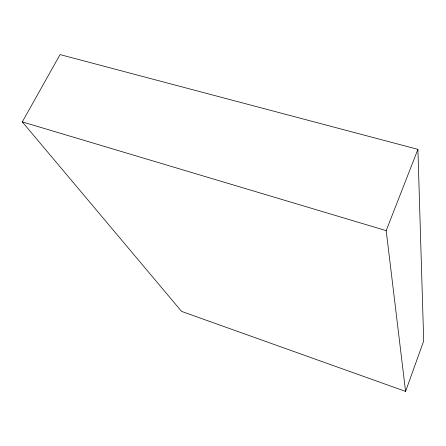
<?xml version="1.0" encoding="UTF-8"?>
<svg xmlns="http://www.w3.org/2000/svg" width="446" height="446" viewBox="0 0 446 446"><rect width="100%" height="100%" fill="white"/><g stroke="black" fill="none" stroke-linecap="round" stroke-linejoin="round"><path stroke-width="0.67" d="M405.576 391.404L423.7 340.928L417.902 149.36L60.059 54.596L22.3 121.892L181.578 311.403L405.576 391.404L386.191 230.632L417.902 149.36M22.3 121.892L386.191 230.632"/></g></svg>
